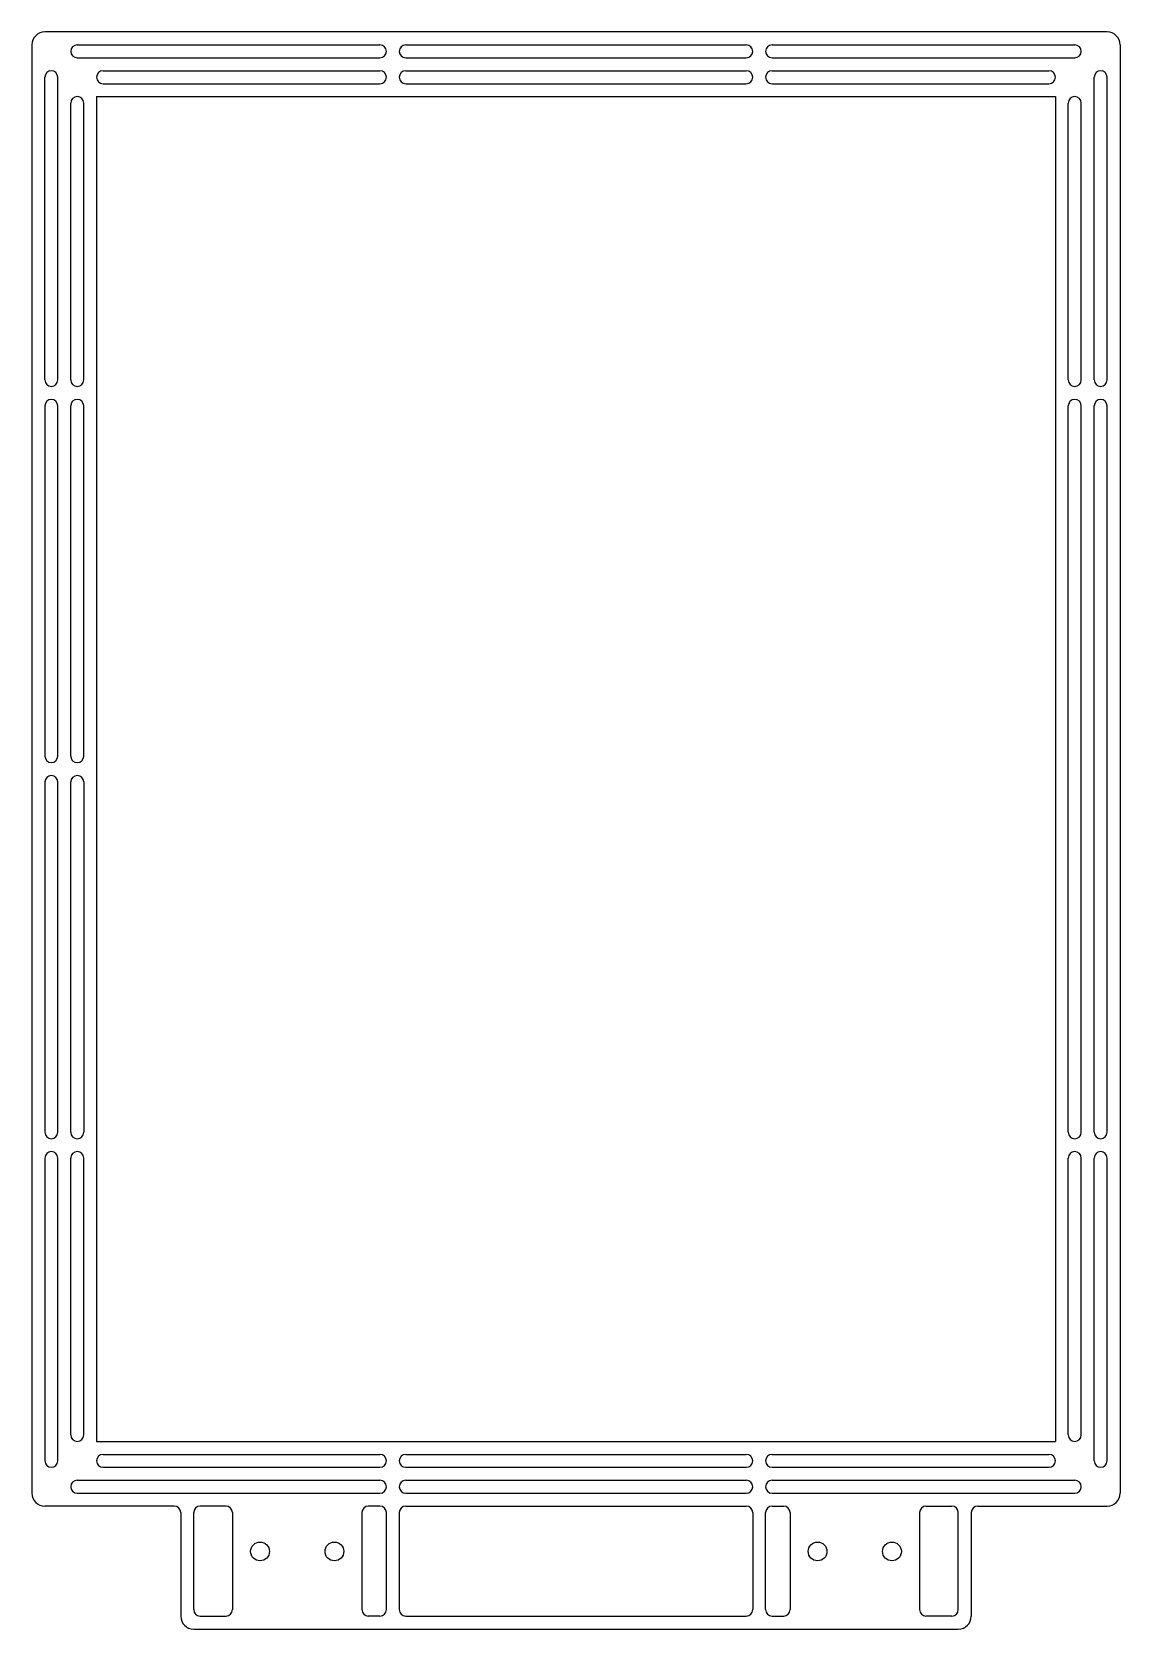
# Model space of a CAD drawing. Extents: x -85 to 83, y -142 to 104.
import ezdxf

# ---------------------------------------------------------------- set-up
doc = ezdxf.new("R2010")
doc.units = 0
doc.layers.add('VISIBLE', color=7, linetype='CONTINUOUS')

msp = doc.modelspace()

# ---------------------------------------------------------------- linework, layer by layer
at = {"layer": 'VISIBLE'}
for p, q in [((80.95, 104.44), (-83.3, 104.44)), ((-85.3, 102.44), (-85.3, -121.44)), ((-78.3, 102.44), (-31.5, 102.44)), ((-27.5, 102.44), (25.15, 102.44)), ((29.15, 102.44), (75.95, 102.44)), ((82.95, 102.44), (82.95, -121.44)), ((-78.3, 100.44), (-31.5, 100.44)), ((-27.5, 100.44), (25.15, 100.44)), ((29.15, 100.44), (75.95, 100.44)), ((-83.3, 50.64), (-83.3, 97.44)), ((-81.3, 50.64), (-81.3, 97.44)), ((-74.3, 98.44), (-31.5, 98.44)), ((-74.3, 96.44), (-31.5, 96.44)), ((-27.5, 98.44), (25.15, 98.44)), ((-27.5, 96.44), (25.15, 96.44)), ((29.15, 98.44), (71.95, 98.44)), ((29.15, 96.44), (71.95, 96.44)), ((78.95, 50.64), (78.95, 97.44)), ((80.95, 50.64), (80.95, 97.44)), ((-75.3, 94.44), (-75.3, -113.44)), ((-75.3, 94.44), (72.95, 94.44)), ((72.95, 94.44), (72.95, -113.44)), ((-79.3, 50.64), (-79.3, 93.44)), ((-77.3, 50.64), (-77.3, 93.44)), ((74.95, 50.64), (74.95, 93.44)), ((76.95, 50.64), (76.95, 93.44)), ((-83.3, 46.64), (-83.3, -7.5)), ((-81.3, -7.5), (-81.3, 46.64)), ((-79.3, -7.5), (-79.3, 46.64)), ((-77.3, -7.5), (-77.3, 46.64)), ((74.95, -65.64), (74.95, 46.64)), ((76.95, -65.64), (76.95, 46.64)), ((78.95, -65.64), (78.95, 46.64)), ((80.95, -65.64), (80.95, 46.64)), ((-83.3, -11.5), (-83.3, -65.64)), ((-81.3, -65.64), (-81.3, -11.5)), ((-79.3, -65.64), (-79.3, -11.5)), ((-77.3, -11.5), (-77.3, -65.64)), ((-83.3, -69.64), (-83.3, -116.44)), ((-81.3, -116.44), (-81.3, -69.64)), ((-79.3, -112.44), (-79.3, -69.64)), ((-77.3, -112.44), (-77.3, -69.64)), ((74.95, -112.44), (74.95, -69.64)), ((76.95, -112.44), (76.95, -69.64)), ((78.95, -116.44), (78.95, -69.64)), ((80.95, -116.44), (80.95, -69.64)), ((-75.3, -113.44), (72.95, -113.44)), ((-74.3, -115.44), (-31.5, -115.44)), ((-27.5, -115.44), (25.15, -115.44)), ((29.15, -115.44), (71.95, -115.44)), ((-74.3, -117.44), (-31.5, -117.44)), ((-27.5, -117.44), (25.15, -117.44)), ((29.15, -117.44), (71.95, -117.44)), ((-78.3, -119.44), (-31.5, -119.44)), ((-27.5, -119.44), (25.15, -119.44)), ((29.15, -119.44), (75.95, -119.44)), ((-63.29, -123.44), (-83.3, -123.44)), ((-78.3, -121.44), (-31.5, -121.44)), ((-27.5, -121.44), (25.15, -121.44)), ((29.15, -121.44), (75.95, -121.44)), ((-62.29, -124.44), (-62.29, -140.44)), ((-60.29, -139.44), (-60.29, -124.44)), ((-55.29, -123.44), (-59.29, -123.44)), ((-54.29, -124.44), (-54.29, -139.44)), ((-34.29, -124.44), (-34.29, -139.44)), ((-31.5, -123.44), (-33.29, -123.44)), ((-30.5, -139.44), (-30.5, -124.44)), ((-28.5, -124.44), (-28.5, -139.44)), ((-27.5, -123.44), (25.15, -123.44)), ((26.15, -124.44), (26.15, -139.44)), ((28.15, -139.44), (28.15, -124.44)), ((29.15, -123.44), (30.94, -123.44)), ((31.94, -124.44), (31.94, -139.44)), ((51.94, -124.44), (51.94, -139.44)), ((52.94, -123.44), (56.94, -123.44)), ((57.94, -139.44), (57.94, -124.44)), ((59.94, -124.44), (59.94, -140.44)), ((60.94, -123.44), (80.95, -123.44)), ((-59.29, -140.44), (-55.29, -140.44)), ((-31.5, -140.44), (-33.29, -140.44)), ((-27.5, -140.44), (25.15, -140.44)), ((29.15, -140.44), (30.94, -140.44)), ((56.94, -140.44), (52.94, -140.44)), ((-60.29, -142.44), (57.94, -142.44))]:
    msp.add_line(p, q, dxfattribs=at)
for centre in [(-50.03, -130.44), (-38.53, -130.44), (36.18, -130.44), (47.68, -130.44)]:
    msp.add_circle(centre, 1.45, dxfattribs=at)
for centre, radius, start, end in [((-83.3, 102.44), 2, 90, 180), ((80.95, 102.44), 2, 0, 90), ((-78.3, 101.44), 1, 90, 270), ((-31.5, 101.44), 1, 270, 90), ((-27.5, 101.44), 1, 90, 270), ((25.15, 101.44), 1, 270, 90), ((29.15, 101.44), 1, 90, 270), ((75.95, 101.44), 1, 270, 90), ((-82.3, 97.44), 1, 0, 180), ((-74.3, 97.44), 1, 90, 270), ((-31.5, 97.44), 1, 270, 90), ((-27.5, 97.44), 1, 90, 270), ((25.15, 97.44), 1, 270, 90), ((29.15, 97.44), 1, 90, 270), ((71.95, 97.44), 1, 270, 90), ((79.95, 97.44), 1, 0, 180), ((-78.3, 93.44), 1, 0, 180), ((75.95, 93.44), 1, 0, 180), ((-82.3, 50.64), 1, 180, 0), ((-78.3, 50.64), 1, 180, 0), ((75.95, 50.64), 1, 180, 0), ((79.95, 50.64), 1, 180, 0), ((-82.3, 46.64), 1, 0, 180), ((-78.3, 46.64), 1, 0, 180), ((75.95, 46.64), 1, 0, 180), ((79.95, 46.64), 1, 0, 180), ((-82.3, -7.5), 1, 180, 0), ((-78.3, -7.5), 1, 180, 0), ((-82.3, -11.5), 1, 0, 180), ((-78.3, -11.5), 1, 0, 180), ((-82.3, -65.64), 1, 180, 0), ((-78.3, -65.64), 1, 180, 0), ((75.95, -65.64), 1, 180, 0), ((79.95, -65.64), 1, 180, 0), ((-82.3, -69.64), 1, 0, 180), ((-78.3, -69.64), 1, 0, 180), ((75.95, -69.64), 1, 0, 180), ((79.95, -69.64), 1, 0, 180), ((-78.3, -112.44), 1, 180, 0), ((75.95, -112.44), 1, 180, 0), ((-74.3, -116.44), 1, 90, 270), ((-31.5, -116.44), 1, 270, 90), ((-27.5, -116.44), 1, 90, 270), ((25.15, -116.44), 1, 270, 90), ((29.15, -116.44), 1, 90, 270), ((71.95, -116.44), 1, 270, 90), ((-82.3, -116.44), 1, 180, 0), ((79.95, -116.44), 1, 180, 0), ((-78.3, -120.44), 1, 90, 270), ((-31.5, -120.44), 1, 270, 90), ((-27.5, -120.44), 1, 90, 270), ((25.15, -120.44), 1, 270, 90), ((29.15, -120.44), 1, 90, 270), ((75.95, -120.44), 1, 270, 90), ((-83.3, -121.44), 2, 180, 270), ((80.95, -121.44), 2, 270, 0), ((-63.29, -124.44), 1, 0.2532, 90), ((-59.29, -124.44), 1, 90, 180), ((-55.29, -124.44), 1, 0, 90), ((-33.29, -124.44), 1, 90, 180), ((-31.5, -124.44), 1, 0, 90), ((-27.5, -124.44), 1, 90, 180), ((25.15, -124.44), 1, 0, 90), ((29.15, -124.44), 1, 90, 180), ((30.94, -124.44), 1, 0, 90), ((52.94, -124.44), 1, 90, 180), ((56.94, -124.44), 1, 0, 90), ((60.94, -124.44), 1, 90, 179.7468), ((-60.29, -140.44), 2, 180, 270), ((-59.29, -139.44), 1, 180, 270), ((-55.29, -139.44), 1, 270, 0), ((-33.29, -139.44), 1, 180, 270), ((-31.5, -139.44), 1, 270, 0), ((-27.5, -139.44), 1, 180, 270), ((25.15, -139.44), 1, 270, 0), ((29.15, -139.44), 1, 180, 270), ((30.94, -139.44), 1, 270, 0), ((52.94, -139.44), 1, 180, 270), ((56.94, -139.44), 1, 270, 0), ((57.94, -140.44), 2, 270, 0)]:
    msp.add_arc(centre, radius, start, end, dxfattribs=at)

doc.saveas('drawing.dxf')
